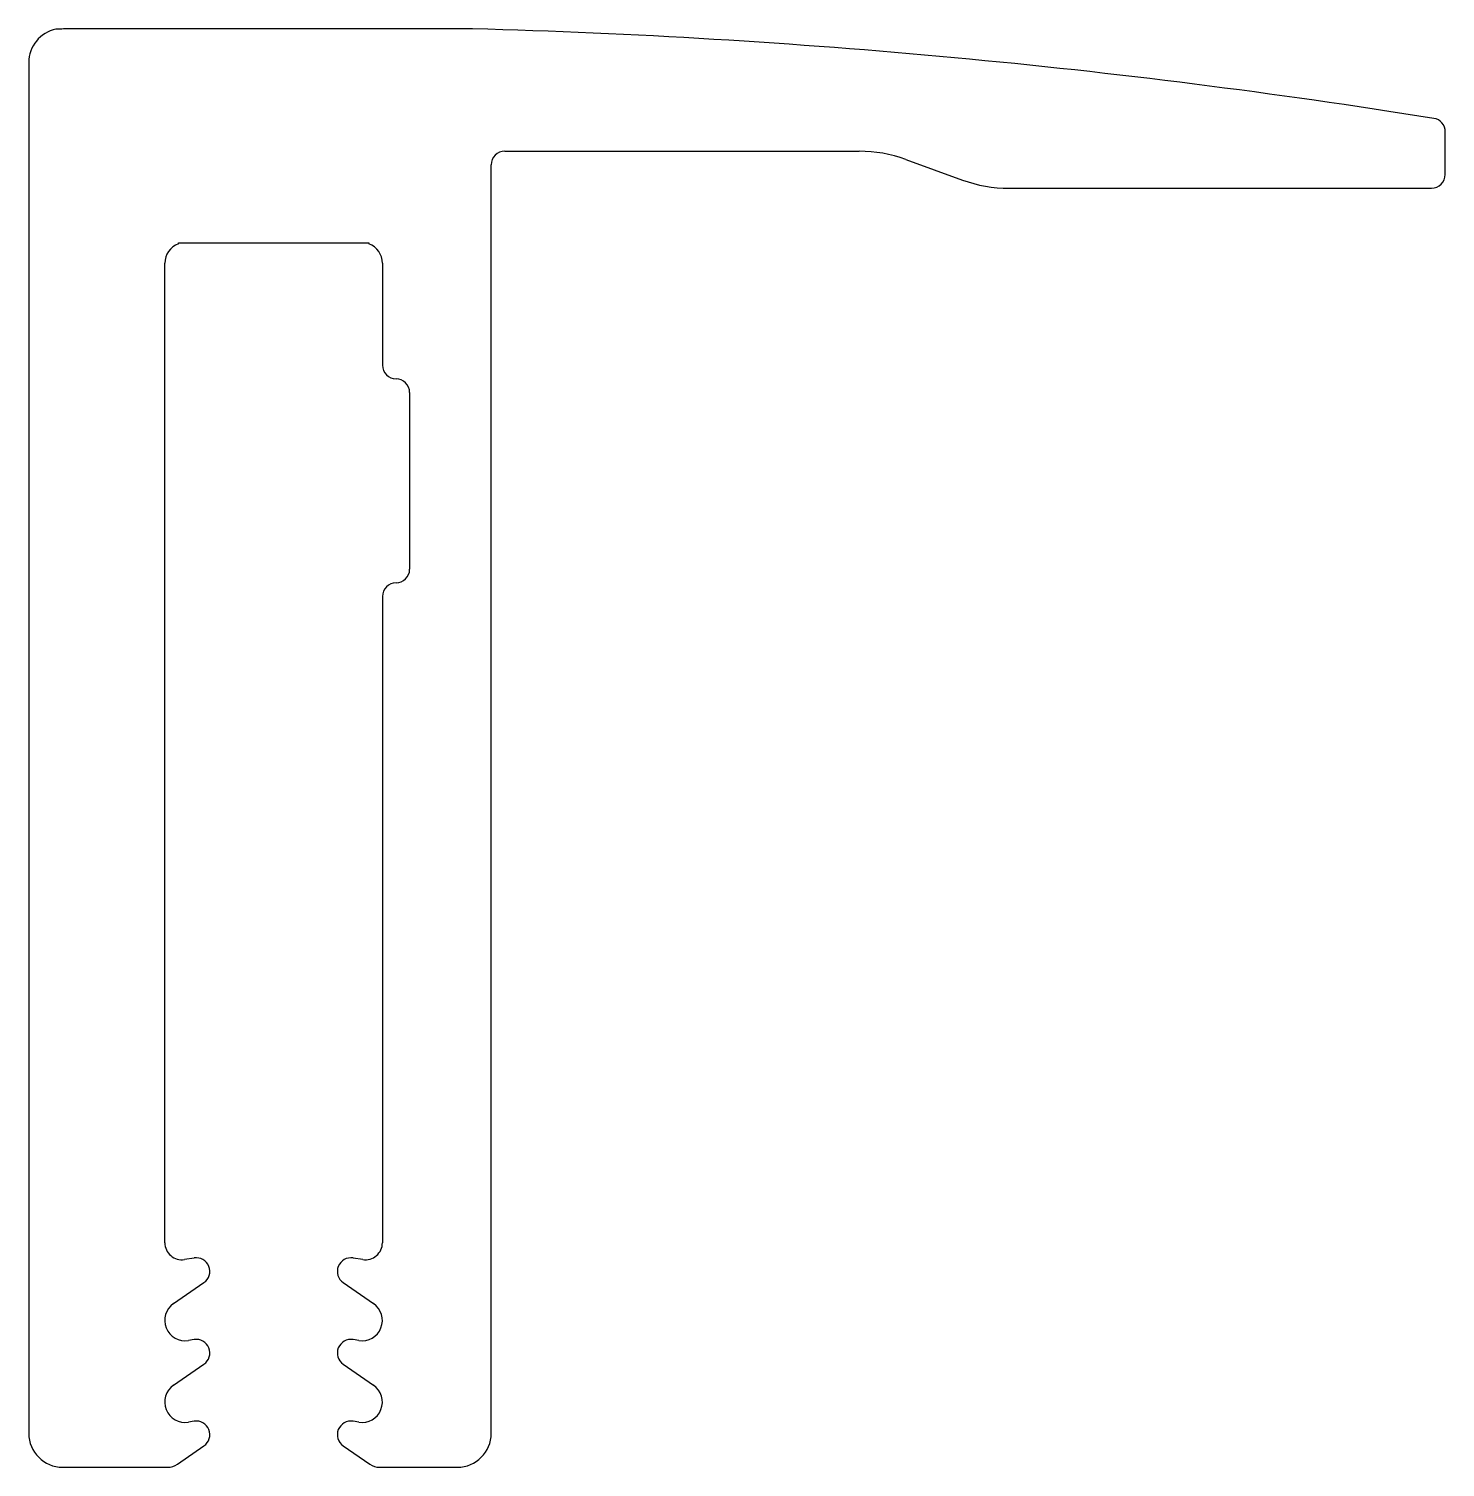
# Model space of a CAD drawing. Extents: x 0.6 to 21.4, y 0.5 to 21.6.
import ezdxf

# ---------------------------------------------------------------- set-up
doc = ezdxf.new("R2010")
doc.units = 0
doc.layers.get('0').update_dxf_attribs({"linetype": 'CONTINUOUS'})

msp = doc.modelspace()

# ---------------------------------------------------------------- linework, layer by layer
for p, q in [((7.115, 21.612), (1.215, 21.612)), ((0.589, 21.116), (0.589, 0.966)), ((21.416, 19.468), (21.416, 20.098)), ((7.589, 19.812), (12.8, 19.812)), ((13.483, 19.692), (14.319, 19.388)), ((7.389, 0.966), (7.389, 19.612)), ((15.002, 19.268), (21.216, 19.268)), ((2.789, 18.449), (2.789, 18.466)), ((2.789, 18.466), (5.589, 18.466)), ((5.589, 18.466), (5.589, 18.449)), ((2.589, 3.767), (2.589, 18.166)), ((5.789, 18.166), (5.789, 16.666)), ((6.189, 16.266), (6.189, 13.666)), ((5.789, 13.266), (5.789, 3.767)), ((3.02, 3.542), (2.878, 3.52)), ((5.5, 3.52), (5.358, 3.542)), ((2.719, 2.872), (3.165, 3.18)), ((5.213, 3.18), (5.659, 2.872)), ((3.02, 2.342), (2.936, 2.329)), ((5.442, 2.329), (5.358, 2.342)), ((2.719, 1.672), (3.165, 1.98)), ((5.213, 1.98), (5.659, 1.672)), ((3.02, 1.142), (2.936, 1.129)), ((5.442, 1.129), (5.358, 1.142)), ((2.774, 0.51), (3.165, 0.78)), ((5.213, 0.78), (5.604, 0.51)), ((1.089, 0.466), (2.632, 0.466)), ((5.746, 0.466), (6.889, 0.466))]:
    msp.add_line(p, q)
for centre, radius, start, end in [((1.089, 21.116), 0.5, 101.537, 180), ((4.175, -86.384), 108.037, 91.57007, 91.69013), ((4.175, -86.384), 108.036, 80.90809, 88.4407), ((21.216, 20.098), 0.2, 0.0121, 80.9081), ((7.589, 19.612), 0.2, 90, 180), ((12.8, 17.812), 2, 70.0275, 90), ((21.216, 19.468), 0.2, 270, 0.0121), ((15.002, 21.268), 2, 250.0275, 270), ((2.889, 18.166), 0.3, 109.4712, 180), ((5.489, 18.166), 0.3, 0, 70.5288), ((5.989, 16.666), 0.2, 180, 270), ((5.989, 16.266), 0.2, 0, 90), ((5.989, 13.666), 0.2, 270, 0), ((5.989, 13.266), 0.2, 90, 180), ((2.839, 3.767), 0.25, 180, 279), ((5.539, 3.767), 0.25, 261, 0), ((3.052, 3.345), 0.2, 304.5887, 99), ((5.326, 3.345), 0.2, 81, 235.4113), ((2.889, 2.625), 0.3, 124.5887, 279), ((5.489, 2.625), 0.3, 261, 55.4113), ((3.052, 2.145), 0.2, 304.5887, 99), ((5.326, 2.145), 0.2, 81, 235.4113), ((2.889, 1.425), 0.3, 124.5887, 279), ((5.489, 1.425), 0.3, 261, 55.4113), ((3.052, 0.945), 0.2, 304.5887, 99), ((5.326, 0.945), 0.2, 81, 235.4113), ((1.089, 0.966), 0.5, 180, 270), ((6.889, 0.966), 0.5, 270, 360), ((2.632, 0.716), 0.25, 270, 304.5887), ((5.746, 0.716), 0.25, 235.4113, 270)]:
    msp.add_arc(centre, radius, start, end)

doc.saveas('drawing.dxf')
